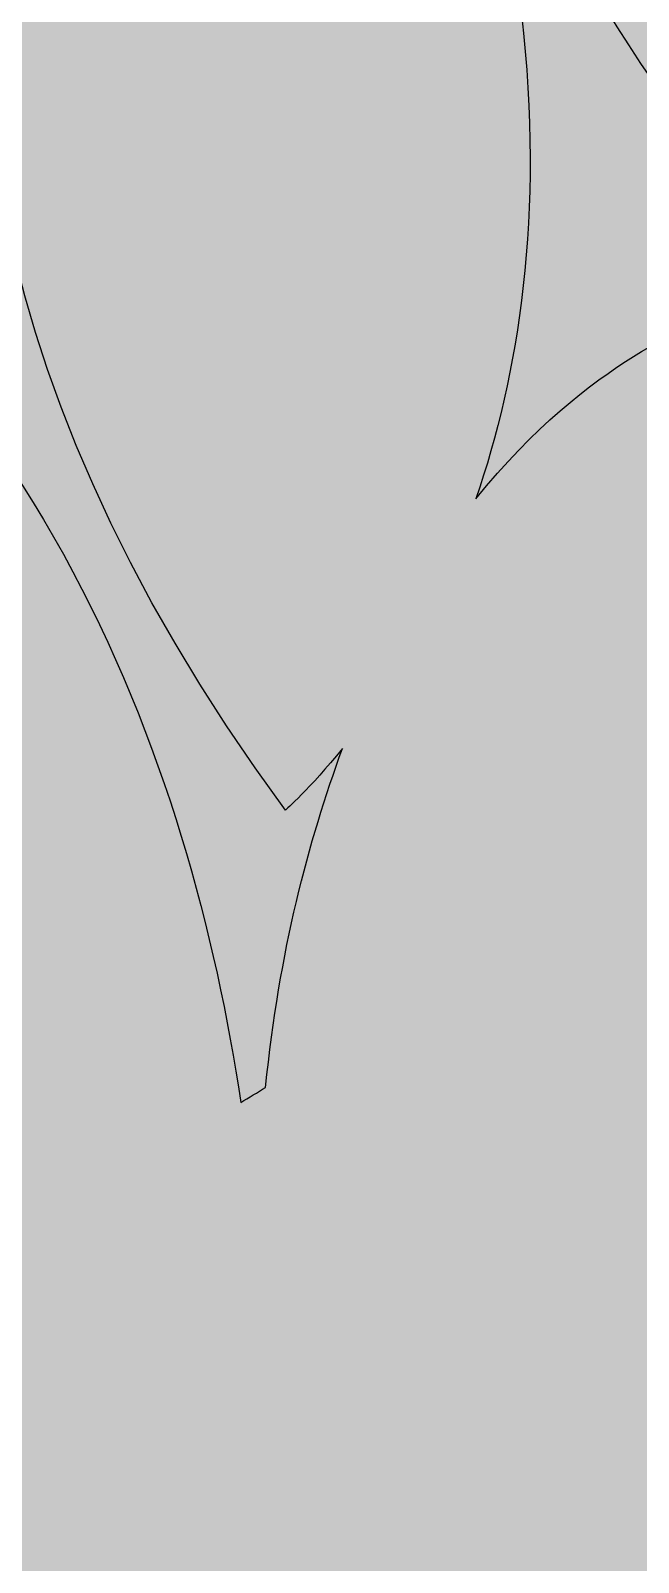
# Model space of a CAD drawing. Header units: inches. Extents: x 102447 to 288095, y 37526 to 105682.
# Drawn here: x 112032.29 to 112040.1, y 86354.36 to 86374.06 of the extents above; entities that cross this region are included whole.
import ezdxf

# ---------------------------------------------------------------- set-up
doc = ezdxf.new("R2010")
doc.units = ezdxf.units.IN
doc.header["$LTSCALE"] = 200
doc.header["$MEASUREMENT"] = 0
doc.layers.add('NEW_TREES', color=7, linetype='Continuous')

msp = doc.modelspace()

# ---------------------------------------------------------------- hatches: boundary and pattern name
h = msp.add_hatch()
h.set_pattern_fill('GRASS', color=3, scale=100)
h.set_pattern_definition([(90, (104411.36, 74460.45), (-70.71068, 70.71068), [18.75, -122.67136]), (45, (104411.36, 74460.45), (-70.7107, 70.7107), [18.75, -81.25]), (135, (104411.36, 74460.45), (-70.7107, -70.7107), [18.75, -81.25])])
h.paths.add_polyline_path([(112371.946, 86941.414, 0.414214), (112290.886, 87022.474), (111897.932, 87023.798), (111897.932, 85218.963), (112290.886, 85218.963, 0.414214), (112371.946, 85300.023), (112371.946, 85574.896)])
h.paths.add_polyline_path([(112371.946, 84739.007, 0.414214), (112290.886, 84820.067), (111897.932, 84820.067), (111897.932, 84804.028), (111897.016, 84804.028), (111897.016, 83962.738), (112290.886, 83962.738, 0.414214), (112371.946, 84043.798)])
h.paths.add_polyline_path([(109278.554, 83417.614), (108069.271, 83417.614, 0.414214), (108019.271, 83367.614), (108019.271, 82980.759), (109278.554, 82980.759)])
h.paths.add_polyline_path([(108257.219, 83344.805), (108693.475, 83344.805), (108693.475, 83053.568), (108257.219, 83053.568)], flags=16)
h.paths.add_polyline_path([(108857.547, 83199.187, -1), (109175.214, 83199.187, -1)], flags=16)
h.paths.add_polyline_path([(108963.556, 83150.644), (109063.694, 83150.644), (109063.694, 83258.818), (108963.556, 83258.818)], flags=8)
h.paths.add_polyline_path([(108411.016, 83150.259), (108511.154, 83150.259), (108511.154, 83258.432), (108411.016, 83258.432)], flags=8)

# ---------------------------------------------------------------- linework, layer by layer
at = {"layer": 'NEW_TREES', "color": 3, "linetype": 'Continuous'}
for points in [[(112035.561, 86364.035), (112026.96, 86375.716), (112035.354, 86383.558), (112035.354, 86383.558)], [(112035.354, 86383.558), (112039.364, 86376.295), (112039.099, 86371.207), (112038.008, 86368.037)], [(112046.239, 86367.601), (112037.988, 86373.439), (112037.895, 86379.313), (112037.895, 86379.313)], [(112026.42, 86373.464), (112032.396, 86370.426), (112034.352, 86364.522), (112034.986, 86360.277)], [(112038.008, 86368.037), (112039.482, 86369.868), (112040.957, 86370.325), (112040.957, 86370.325)], [(112035.305, 86360.47), (112035.482, 86362.23), (112035.855, 86363.624), (112036.293, 86364.827)], [(112036.293, 86364.827), (112035.87, 86364.304), (112035.561, 86364.035), (112035.561, 86364.035)], [(112034.986, 86360.277), (112035.089, 86360.338), (112035.202, 86360.404), (112035.305, 86360.47)]]:
    msp.add_open_spline(points, degree=3, dxfattribs=at)

doc.saveas('drawing.dxf')
